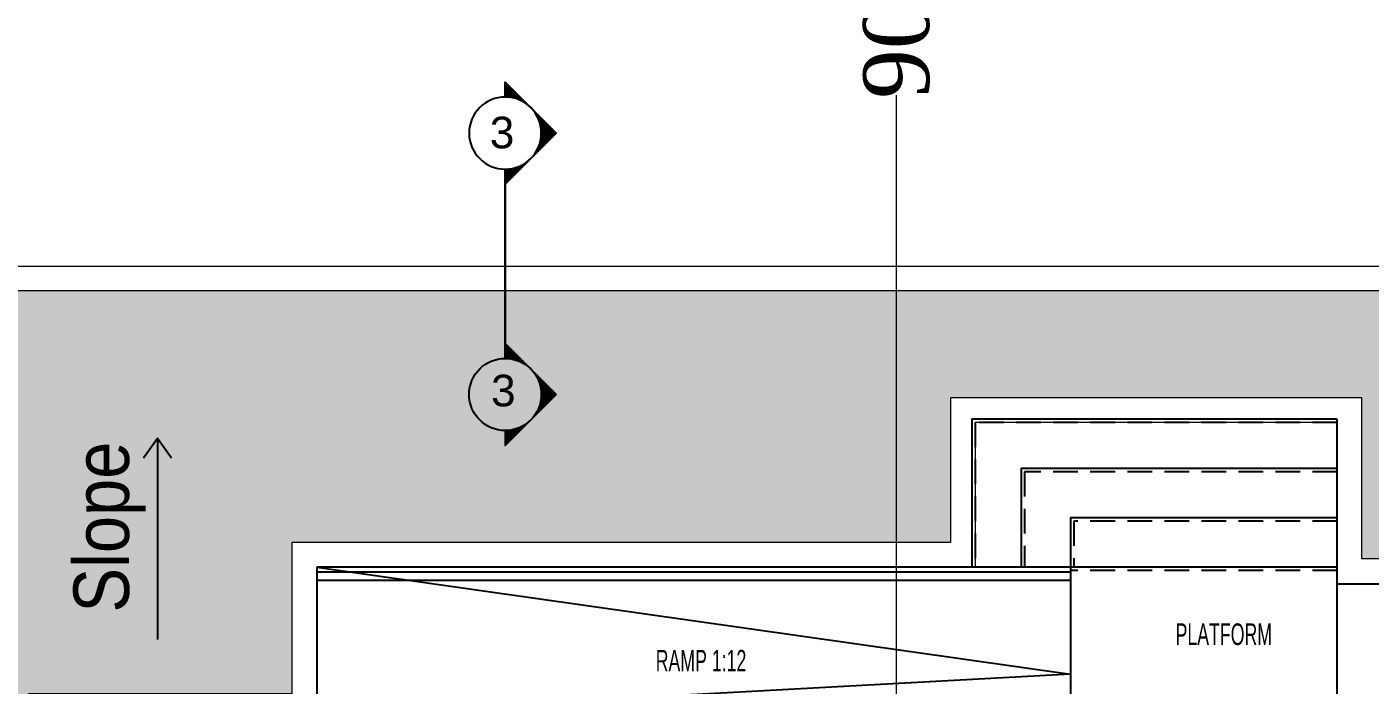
# Model space of a CAD drawing. Header units: centimetres. Extents: x 7997 to 116674, y 1017 to 13844.
# Drawn here: x 16267 to 17084, y 12204 to 12604 of the extents above; entities that cross this region are included whole.
import ezdxf
from ezdxf.enums import TextEntityAlignment as Align

# ---------------------------------------------------------------- set-up
doc = ezdxf.new("R2010")
doc.units = ezdxf.units.CM
doc.header["$LTSCALE"] = 200
doc.header["$PDMODE"] = 2
for name, pattern in [('$0$A-106-Typical Floor Plan$0$HIDDEN', [0.375, 0.25, -0.125]), ('DASHED2', [0.375, 0.25, -0.125]), ('PHANTOM', [109, 55, -8, 15, -8, 15, -8])]:
    doc.linetypes.add(name, pattern=pattern)
for name, color, linetype in [('$0$STEPS', 7, 'Continuous'), ('$0$WINDOR', 6, 'Continuous'), ('A-100-TEXT-TLT', 3, 'Continuous'), ('A_SYMBOLS', 2, 'Continuous'), ('DIM', 11, 'Continuous'), ('STEP', 7, 'Continuous')]:
    doc.layers.add(name, color=color, linetype=linetype)
for name, color, linetype, lineweight in [('$0$TEXT', 6, 'Continuous', 18), ('$0$WALL', 3, 'Continuous', 25), ('HAT', 8, 'Continuous', 9), ('TEXT', 6, 'Continuous', 18), ('WALL', 3, 'Continuous', 25)]:
    doc.layers.add(name, color=color, linetype=linetype, lineweight=lineweight)
doc.styles.add('$0$style8', font='swisscl.ttf', dxfattribs={"width": 0.8})
doc.styles.get("Standard").update_dxf_attribs({"font": 'arial.ttf'})
doc.styles.add('T1', font='times.ttf')
doc.styles.add('T2', font='')
doc.styles.add('text', font='BOD_I.TTF', dxfattribs={"width": 0.7})
doc.styles.add('TEXT-AXIS', font='sanss___.ttf', dxfattribs={"height": 0.25})
doc.styles.get('T2').set_extended_font_data('Elisia')
doc.dimstyles.new('NORMAL', dxfattribs={"dimtxt": 18, "dimasz": 5, "dimexe": 5, "dimexo": 5, "dimgap": 1, "dimtad": 0, "dimdec": 0, "dimdsep": 46, "dimtxsty": 'T2', "dimblk1": 'OBLIQUE', "dimblk2": 'OBLIQUE', "dimsah": 1, "dimcen": 0.09, "dimclrd": 4, "dimclre": 4, "dimclrt": 6, "dimadec": 0, "dimazin": 0, "dimtfac": 1, "dimtdec": 0, "dimtofl": 0, "dimtmove": 1, "dimatfit": 2, "dimldrblk": 'OPEN30', "dimfxl": 0, "dimtolj": 1, "dimtzin": 0, "dimlwd": 5, "dimlwe": 5, "dimarcsym": 0})
doc.dimstyles.get("Standard").update_dxf_attribs({"dimtxt": 0.18, "dimasz": 0.18, "dimexe": 0.18, "dimexo": 0.0625, "dimgap": 0.09, "dimtad": 0, "dimtih": 1, "dimtoh": 1, "dimdec": 4, "dimzin": 0, "dimdsep": 46, "dimtxsty": 'Standard', "dimcen": 0.09, "dimadec": 0, "dimazin": 0, "dimtfac": 1, "dimtdec": 4, "dimtofl": 0, "dimtmove": 0, "dimatfit": 3, "dimfxl": 0, "dimtolj": 1, "dimtzin": 0, "dimarcsym": 0})

# ---------------------------------------------------------------- blocks, each defined once
blk = doc.blocks.new('01-PLOT LAYOUT-selattin')
at = {"layer": 'Defpoints', "color": 0, "linetype": 'DASHED2'}
blk.add_lwpolyline([(2808.99, 2044.41), (2392.99, 2044.41), (2392.99, 2349.91), (2080.99, 2349.91), (2080.99, 2429.91), (2110.99, 2429.91), (2110.99, 2844.91), (2050.99, 2844.91), (2050.99, 2934.91), (2060.99, 2934.91), (2060.99, 3034.91), (2050.99, 3034.91), (2050.99, 3124.91), (2110.99, 3124.91), (2110.99, 3529.91), (2080.99, 3529.91), (2080.99, 3609.91), (2210.99, 3609.91), (2210.99, 3579.91), (2700.99, 3579.91), (2700.99, 3689.91), (3020.99, 3689.91)], dxfattribs=at)
blk = doc.blocks.new('_OBLIQUE')
at = {"color": 0, "linetype": 'ByBlock'}
blk.add_line((-0.5, -0.5), (0.5, 0.5), dxfattribs=at)
blk = doc.blocks.new('*D1465')
at = {"layer": 'Defpoints', "color": 0, "transparency": 16777216}
for p in [(16795.89, 13055.36), (16818.57, 13055.36), (16818.57, 12155.36)]:
    blk.add_point(p, dxfattribs=at)
at = {"layer": 'DIM', "color": 4, "lineweight": 5, "transparency": 16777216}
for p, q in [((16813.57, 13055.36), (16790.89, 13055.36)), ((16795.89, 13055.36), (16795.89, 12648.44)), ((16795.89, 12155.36), (16795.89, 12562.29)), ((16813.57, 12155.36), (16790.89, 12155.36))]:
    blk.add_line(p, q, dxfattribs=at)
at = {"layer": 'DIM', "color": 4, "lineweight": 5, "transparency": 16777216, "xscale": 5, "yscale": 5, "zscale": 5}
for p, rotation in [((16795.89, 13055.36), 90), ((16795.89, 12155.36), 270)]:
    blk.add_blockref('_OBLIQUE', p, dxfattribs=dict(at, rotation=rotation))
at = {"layer": 'DIM', "color": 6, "transparency": 16777216, "insert": (16795.89, 12605.36), "char_height": 40, "attachment_point": 5, "rotation": 90, "style": 'T1'}
blk.add_mtext('\\A1;900', dxfattribs=at)
blk = doc.blocks.new('_Open30')
at = {"color": 0, "linetype": 'ByBlock', "lineweight": -2}
for p, q in [((-1, 0.27), (0, 0)), ((0, 0), (-1, -0.27)), ((0, 0), (-1, 0))]:
    blk.add_line(p, q, dxfattribs=at)
blk = doc.blocks.new('02-GROUND FLOOR PLAN-selattin', base_point=(28755.36, 25545.28))
at = {"layer": '$0$STEPS'}
for p, q in [((28143.36, 25545.28), (27685.36, 25545.28)), ((27685.36, 25545.28), (27685.36, 25455.28)), ((28143.36, 25545.28), (28143.36, 25425.28))]:
    blk.add_line(p, q, dxfattribs=at)
for points in [[(28305.36, 25635.28), (28083.36, 25635.28), (28083.36, 25545.28)], [(28305.36, 25535.28), (28305.36, 25635.28)], [(28305.36, 25605.28), (28113.36, 25605.28), (28113.36, 25545.28)], [(28305.36, 25533.28), (28305.36, 25575.28), (28143.36, 25575.28), (28143.36, 25545.28)], [(27685.36, 25545.28), (28143.36, 25480.28), (27685.36, 25455.28)], [(28189.36, 25545.28), (28143.36, 25545.28)], [(28305.36, 25545.28), (28187.36, 25545.28)]]:
    blk.add_lwpolyline(points, dxfattribs=at)
at = {"layer": '$0$WALL', "color": 8, "linetype": '$0$A-106-Typical Floor Plan$0$HIDDEN', "ltscale": 0.3}
for points in [[(28305.36, 25633.28), (28085.36, 25633.28), (28085.36, 25545.28)], [(28305.36, 25603.28), (28115.36, 25603.28), (28115.36, 25545.28)], [(28305.36, 25573.28), (28145.36, 25573.28), (28145.36, 25545.28)], [(28305.36, 25543.28), (28143.36, 25543.28)]]:
    blk.add_lwpolyline(points, dxfattribs=at)
at = {"layer": '$0$WINDOR'}
for p, q in [((28143.36, 25542.28), (27685.36, 25542.28)), ((28143.36, 25537.28), (27685.36, 25537.28))]:
    blk.add_line(p, q, dxfattribs=at)
at = {"layer": 'WALL'}
for p, q in [((28305.36, 25535.28), (28415.36, 25535.28)), ((28305.36, 25425.28), (28305.36, 25535.28))]:
    blk.add_line(p, q, dxfattribs=at)
at = {"layer": '$0$TEXT', "style": '$0$style8', "width": 0.8}
for s, p in [('PLATFORM', (28236.46, 25504.56)), ('PLATFORM', (28236.46, 25504.56)), ('RAMP 1:12', (27918.85, 25488.48))]:
    blk.add_text(s, height=13.125, dxfattribs=at).set_placement(p, align=Align.MIDDLE_CENTER)
blk = doc.blocks.new('*X371')
at = {"color": 0}
for p, q in [((77.42, 120.56), (78.93, 120.56)), ((77.61, 120.75), (78.93, 120.75)), ((77.79, 120.94), (78.93, 120.94)), ((77.98, 121.12), (78.93, 121.12)), ((78.17, 121.31), (78.93, 121.31)), ((78.36, 121.5), (78.93, 121.5)), ((78.54, 121.69), (78.93, 121.69)), ((78.73, 121.88), (78.93, 121.88)), ((78.92, 122.06), (78.93, 122.06)), ((75.17, 118.31), (75.23, 118.31)), ((75.36, 118.5), (75.48, 118.5)), ((75.54, 118.69), (75.77, 118.69)), ((75.73, 118.88), (76.09, 118.88)), ((75.92, 119.06), (76.47, 119.06)), ((76.11, 119.25), (76.94, 119.25)), ((76.29, 119.44), (77.58, 119.44)), ((76.48, 119.62), (78.93, 119.62)), ((76.67, 119.81), (78.93, 119.81)), ((76.86, 120), (78.93, 120)), ((77.04, 120.19), (78.93, 120.19)), ((77.23, 120.38), (78.93, 120.38)), ((73.11, 116.25), (73.55, 116.25)), ((73.29, 116.44), (73.65, 116.44)), ((73.48, 116.62), (73.76, 116.62)), ((73.67, 116.81), (73.87, 116.81)), ((73.86, 117), (73.99, 117)), ((74.04, 117.19), (74.13, 117.19)), ((74.23, 117.38), (74.28, 117.38)), ((74.42, 117.56), (74.43, 117.56)), ((74.61, 117.75), (74.61, 117.75)), ((74.79, 117.94), (74.8, 117.94)), ((74.98, 118.12), (75, 118.12)), ((70.86, 114), (72.95, 114)), ((71.04, 114.19), (72.96, 114.19)), ((71.23, 114.38), (72.98, 114.38)), ((71.42, 114.56), (73.01, 114.56)), ((71.61, 114.75), (73.05, 114.75)), ((71.79, 114.94), (73.09, 114.94)), ((71.98, 115.12), (73.13, 115.12)), ((72.17, 115.31), (73.18, 115.31)), ((72.36, 115.5), (73.24, 115.5)), ((72.54, 115.69), (73.31, 115.69)), ((72.73, 115.88), (73.38, 115.88)), ((72.92, 116.06), (73.46, 116.06)), ((70.48, 113.62), (72.93, 113.62)), ((70.6, 113.44), (72.93, 113.44)), ((70.67, 113.81), (72.94, 113.81)), ((70.79, 113.25), (72.94, 113.25)), ((70.98, 113.06), (72.96, 113.06)), ((71.16, 112.88), (72.98, 112.88)), ((71.35, 112.69), (73, 112.69)), ((71.54, 112.5), (73.03, 112.5)), ((71.73, 112.31), (73.07, 112.31)), ((71.91, 112.12), (73.11, 112.12)), ((72.1, 111.94), (73.16, 111.94)), ((72.29, 111.75), (73.22, 111.75)), ((72.48, 111.56), (73.29, 111.56)), ((72.66, 111.38), (73.36, 111.38)), ((72.85, 111.19), (73.43, 111.19)), ((73.04, 111), (73.52, 111)), ((73.23, 110.81), (73.61, 110.81)), ((73.41, 110.62), (73.72, 110.62)), ((73.6, 110.44), (73.83, 110.44)), ((73.79, 110.25), (73.95, 110.25)), ((73.98, 110.06), (74.08, 110.06)), ((74.16, 109.88), (74.22, 109.88)), ((74.35, 109.69), (74.38, 109.69)), ((74.54, 109.5), (74.54, 109.5)), ((74.73, 109.31), (74.73, 109.31)), ((74.91, 109.12), (74.93, 109.12)), ((75.1, 108.94), (75.15, 108.94)), ((75.29, 108.75), (75.39, 108.75)), ((75.48, 108.56), (75.66, 108.56)), ((75.66, 108.38), (75.97, 108.38)), ((75.85, 108.19), (76.33, 108.19)), ((76.04, 108), (76.76, 108)), ((76.23, 107.81), (77.32, 107.81)), ((76.41, 107.62), (78.3, 107.62)), ((76.6, 107.44), (78.93, 107.44)), ((76.79, 107.25), (78.93, 107.25)), ((76.98, 107.06), (78.93, 107.06)), ((77.16, 106.88), (78.93, 106.88)), ((77.35, 106.69), (78.93, 106.69)), ((77.54, 106.5), (78.93, 106.5)), ((77.73, 106.31), (78.93, 106.31)), ((77.91, 106.12), (78.93, 106.12)), ((78.1, 105.94), (78.93, 105.94)), ((78.29, 105.75), (78.93, 105.75)), ((78.48, 105.56), (78.93, 105.56)), ((78.66, 105.38), (78.93, 105.38)), ((78.85, 105.19), (78.93, 105.19))]:
    blk.add_line(p, q, dxfattribs=at)
blk = doc.blocks.new('A$C653C49EA')
at = {"layer": 'STEP'}
blk.add_lwpolyline([(0.849, 3, -1), (0.849, 4.2), (0.849, 4.449), (0, 3.6), (0.849, 2.751), (0.849, 3)], format="xyb", dxfattribs=at)
at = {"layer": 'STEP', "linetype": 'PHANTOM', "const_width": 0.04}
blk.add_lwpolyline([(0.849, 3), (0.849, 0)], dxfattribs=at)
at = {"layer": 'STEP'}
blk.add_circle((0.849, 3.6), 0.6, dxfattribs=at)
at = {"layer": 'STEP', "xscale": 0.1000000000000227, "yscale": 0.1000000000000227, "zscale": 0.1000000000000227}
blk.add_blockref('*X371', (-7.045, -7.759), dxfattribs=at)

msp = doc.modelspace()

# ---------------------------------------------------------------- linework, layer by layer
at = {"layer": 'HAT', "color": 8}
for points in [[(16454.9685, 8924.3622), (16454.9685, 9319.5905, -0.38544678), (16913.5736, 9734.8159), (16913.5736, 10530.3622), (16348.5736, 10530.3622), (16348.5736, 11664.8622), (16188.5736, 11664.8622), (16188.5736, 12458.3622), (17633.5736, 12458.3622), (17633.5736, 10530.3622), (17093.5736, 10530.3622), (17093.5736, 9734.8159), (17793.5736, 9734.8159)], [(17793.5736, 9719.8159), (17078.5736, 9719.8159), (17078.5736, 10545.3622), (17618.5736, 10545.3622), (17618.5736, 12443.3622), (16203.5736, 12443.3622), (16203.5736, 11679.8622), (16363.5736, 11679.8622), (16363.5736, 10545.3622), (16928.5736, 10545.3622), (16928.5736, 9719.5635, 0.39466166), (16469.9685, 9318.8397), (16469.9685, 8924.3622)]]:
    msp.add_lwpolyline(points, format="xyb", dxfattribs=at)

# ---------------------------------------------------------------- block references
at = {"layer": 'A_SYMBOLS', "xscale": -36.5625, "yscale": 36.5625, "zscale": 36.5625}
msp.add_blockref('A$C653C49EA', (16589.1465, 12407.61), dxfattribs=at)
at = {"layer": 'DIM', "linetype": 'Continuous'}
msp.add_blockref('01-PLOT LAYOUT-selattin', (14362.5823, 8575.4489), dxfattribs=at)

# ---------------------------------------------------------------- texts
at = {"layer": 'TEXT', "style": 'TEXT-AXIS'}
for p in [(16556.184, 12539.5884), (16556.981, 12382.7471)]:
    msp.add_text('3', height=19.1953, dxfattribs=at).set_placement(p, align=Align.MIDDLE_CENTER)

# ---------------------------------------------------------------- dimensions: what is measured, and where the dimension line sits
at = {"layer": 'DIM'}
dim = msp.add_linear_dim(base=(16795.8871, 13055.3622), p1=(16818.5736, 12155.3622), p2=(16818.5736, 13055.3622), angle=90, dimstyle='NORMAL', override={"dimtxt": 40, "dimtxsty": 'T1'}, dxfattribs=at)
dim.commit()
dim.dimension.update_dxf_attribs({"geometry": '*D1465', "text_midpoint": (16795.8871, 12605.3622)})

# ---------------------------------------------------------------- next in the draw order: block references
at = {"layer": 'DIM', "linetype": 'Continuous'}
msp.add_blockref('02-GROUND FLOOR PLAN-selattin', (17513.5736, 12275.3622), dxfattribs=at)

# ---------------------------------------------------------------- next in the draw order: hatches: boundary and pattern name
at = {"layer": 'DIM'}
h = msp.add_hatch(dxfattribs=at)
h.set_pattern_fill('AR-HBONE', color=6, scale=0.15, style=0)
h.set_pattern_definition([(45, (-1324.852, -5411.261), (0, 21.552615), [45.72, -15.24]), (135, (-1314.075, -5400.485), (2e-15, 21.552615), [45.72, -15.24])])
h.paths.add_polyline_path([(17078.5736, 10545.3622), (17618.5736, 10545.3622), (17618.5736, 12443.3622), (16203.5736, 12443.3622), (16203.5736, 11679.8622), (16363.5736, 11679.8622), (16363.5736, 10545.3622), (16928.5736, 10545.3622), (16928.5736, 9719.5635), (17078.5736, 9719.8159)])
h.paths.add_polyline_path([(16740.5736, 10604.8622), (16740.5736, 10910.3622), (16428.5736, 10910.3622), (16428.5736, 11020.3622), (16458.5736, 11020.3622), (16458.5736, 11375.3622), (16398.5736, 11375.3622), (16398.5736, 11744.8622), (16268.5736, 11744.8622), (16268.5736, 12198.3622), (16428.5736, 12198.3622), (16428.5736, 12290.3622), (16828.5736, 12290.3622), (16828.5736, 12378.3622), (17078.5736, 12378.3622), (17078.5736, 12280.3622), (17368.5736, 12280.3622), (17368.5736, 12310.3622), (17528.5736, 12310.3622), (17528.5736, 12150.3622), (17498.5736, 12150.3622), (17498.5736, 10895.3622), (17528.5736, 10895.3622), (17528.5736, 10735.3622), (17368.5736, 10735.3622), (17368.5736, 10765.3622), (17186.5736, 10765.3622), (17186.5736, 10604.8622)], flags=16)

# ---------------------------------------------------------------- next in the draw order: linework, layer by layer
at = {"layer": 'HAT', "color": 8}
for points in [[(17368.5736, 12280.3622), (17078.5736, 12280.3622), (17078.5736, 12378.3622), (16828.5736, 12378.3622), (16828.5736, 12290.3622), (16428.5736, 12290.3622), (16428.5736, 12198.3622), (16268.5736, 12198.3622), (16268.5736, 11744.8622), (16398.5736, 11744.8622), (16398.5736, 11375.3622), (16458.5736, 11375.3622), (16458.5736, 11020.3622), (16428.5736, 11020.3622), (16428.5736, 10910.3622), (16740.5736, 10910.3622), (16740.5736, 10604.8622), (17186.5736, 10604.8622)], [(17383.5736, 12265.3622), (17063.5736, 12265.3622), (17063.5736, 12363.3622), (16843.5736, 12363.3622), (16843.5736, 12275.3622), (16443.5736, 12275.3622), (16443.5736, 12183.3622), (16283.5736, 12183.3622), (16283.5736, 11759.8622), (16413.5736, 11759.8622), (16413.5736, 11390.3622), (16473.5736, 11390.3622), (16473.5736, 11005.3622), (16443.5736, 11005.3622), (16443.5736, 10925.3622), (16755.5736, 10925.3622), (16755.5736, 10619.8622), (17171.5736, 10619.8622)]]:
    msp.add_lwpolyline(points, dxfattribs=at)

# ---------------------------------------------------------------- next in the draw order: block references
at = {"layer": 'A_SYMBOLS', "xscale": 36.5625, "yscale": 36.5625, "zscale": 36.5625, "rotation": 180}
msp.add_blockref('A$C653C49EA', (16589.1465, 12511.9888), dxfattribs=at)

# ---------------------------------------------------------------- next in the draw order: texts
at = {"layer": 'A-100-TEXT-TLT', "ltscale": 500, "style": 'text', "width": 0.9}
msp.add_text(' Slope', height=33.75, rotation=90, dxfattribs=at).set_placement((16329.5649, 12236.5225, 0.6816))

# ---------------------------------------------------------------- next in the draw order: leaders
at = {"layer": 'A-100-TEXT-TLT', "ltscale": 500}
msp.add_leader([(16346.9281, 12353.7565), (16346.9281, 12231.506)], dimstyle='Standard', override={"dimasz": 12, "dimgap": 0.09, "dimtad": 0, "dimldrblk": 'Open90', "dimfxl": 0.05, "dimfxlon": 1, "dimarcsym": 2}, dxfattribs=at)

doc.saveas('drawing.dxf')
